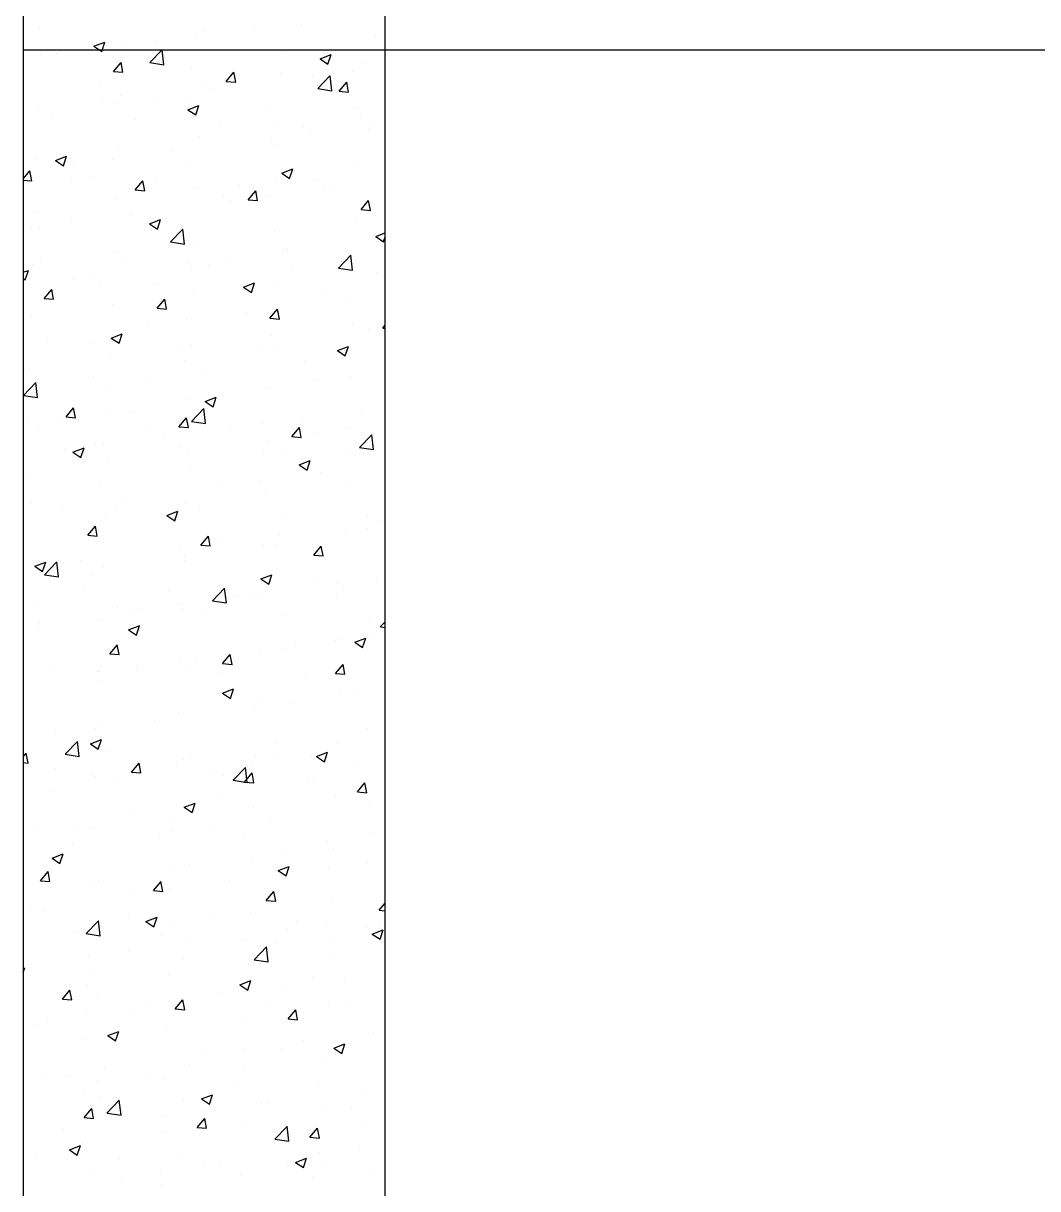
# Model space of a CAD drawing. Header units: millimetres. Extents: x 331487 to 517269, y 198509 to 399936.
# Drawn here: x 421574 to 422219, y 325540 to 326280 of the extents above; entities that cross this region are included whole.
import ezdxf

# ---------------------------------------------------------------- set-up
doc = ezdxf.new("R2010")
doc.units = ezdxf.units.MM
doc.header["$MEASUREMENT"] = 0
doc.layers.add('COLUMN', color=6, linetype='Continuous')
doc.layers.add('FOOTING', color=5, linetype='Continuous')

msp = doc.modelspace()

# ---------------------------------------------------------------- linework, layer by layer
at = {"layer": 'COLUMN'}
for p, q in [((421574.35, 327708.51), (421574.35, 324818.51)), ((421804.35, 324818.51), (421804.35, 327478.51))]:
    msp.add_line(p, q, dxfattribs=at)
at = {"layer": 'COLUMN', "color": 2, "linetype": 'Continuous'}
for p, q in [((421584.89, 326277.27), (421584.89, 326277.27)), ((421721.5, 326277.54), (421721.5, 326277.54)), ((421750.86, 326279.43), (421750.86, 326279.43)), ((421804.24, 326277.18), (421804.24, 326277.18)), ((421619.23, 326265.79), (421626.23, 326268.48)), ((421624.2, 326262.44), (421626.23, 326268.48)), ((421658.6, 326269.26), (421658.6, 326269.26)), ((421683.63, 326272.55), (421683.63, 326272.55)), ((421688.62, 326275.17), (421688.62, 326275.17)), ((421798.04, 326272.31), (421798.04, 326272.31)), ((421619.23, 326265.79), (421624.2, 326262.44)), ((421637.28, 326268.13), (421637.28, 326268.13)), ((421654.7, 326255.44), (421662.49, 326263.56)), ((421663.61, 326254.07), (421662.5, 326263.57)), ((421739.72, 326262.3), (421739.72, 326262.3)), ((421585.34, 326260.63), (421585.34, 326260.63)), ((421595.44, 326260.94), (421595.44, 326260.94)), ((421631.63, 326249.79), (421636.45, 326255.53)), ((421637.6, 326249.26), (421636.44, 326255.53)), ((421654.71, 326255.45), (421663.61, 326254.07)), ((421762.94, 326257.79), (421769.94, 326260.47)), ((421762.94, 326257.78), (421767.92, 326254.43)), ((421767.91, 326254.43), (421769.94, 326260.47)), ((421789.86, 326255.78), (421789.86, 326255.78)), ((421631.63, 326249.79), (421637.6, 326249.27)), ((421681.4, 326252.29), (421681.4, 326252.29)), ((421703.35, 326243.51), (421708.17, 326249.26)), ((421709.33, 326242.98), (421708.17, 326249.25)), ((421737.92, 326248.29), (421737.92, 326248.29)), ((421758.35, 326246.41), (421758.35, 326246.41)), ((421761.42, 326238.89), (421769.21, 326247.01)), ((421770.33, 326237.52), (421769.23, 326247.02)), ((421783.38, 326249.71), (421783.38, 326249.71)), ((421623.08, 326242.27), (421623.08, 326242.27)), ((421687.41, 326241.88), (421687.41, 326241.88)), ((421703.35, 326243.51), (421709.33, 326242.99)), ((421761.44, 326238.9), (421770.33, 326237.52)), ((421775.08, 326237.24), (421779.9, 326242.98)), ((421781.05, 326236.71), (421779.9, 326242.98)), ((421624.62, 326232.84), (421624.62, 326232.84)), ((421636.06, 326234.84), (421636.06, 326234.84)), ((421657.32, 326233.11), (421657.32, 326233.11)), ((421695.2, 326238.1), (421695.2, 326238.1)), ((421775.08, 326237.24), (421781.05, 326236.72)), ((421584.12, 326227.35), (421584.12, 326227.35)), ((421632.29, 326229.82), (421632.29, 326229.82)), ((421678, 326230.59), (421678, 326230.59)), ((421678.92, 326225.53), (421685.92, 326228.22)), ((421678.92, 326225.53), (421683.89, 326222.18)), ((421683.89, 326222.18), (421685.92, 326228.22)), ((421731.39, 326228.33), (421731.39, 326228.33)), ((421784.77, 326226.08), (421784.77, 326226.08)), ((421592.32, 326221.67), (421592.32, 326221.67)), ((421645.71, 326219.41), (421645.71, 326219.41)), ((421699.09, 326217.16), (421699.09, 326217.16)), ((421788.64, 326222.49), (421788.64, 326222.49)), ((421736.7, 326215), (421736.7, 326215)), ((421752.47, 326214.9), (421752.47, 326214.9)), ((421757.08, 326210.27), (421757.08, 326210.27)), ((421793.91, 326212.64), (421793.91, 326212.64)), ((421794.95, 326215.25), (421794.95, 326215.25)), ((421686.19, 326208.59), (421686.19, 326208.59)), ((421732.04, 326206.97), (421732.04, 326206.97)), ((421735.59, 326202.63), (421735.59, 326202.63)), ((421594.9, 326193.28), (421601.9, 326195.97)), ((421599.87, 326189.92), (421601.9, 326195.97)), ((421634.85, 326201.55), (421634.85, 326201.55)), ((421668.89, 326198.66), (421668.89, 326198.66)), ((421582.91, 326194.06), (421582.91, 326194.06)), ((421594.9, 326193.28), (421599.87, 326189.92)), ((421605.98, 326190.38), (421605.98, 326190.38)), ((421631.02, 326193.67), (421631.02, 326193.67)), ((421677.27, 326192.62), (421677.27, 326192.62)), ((421738.61, 326185.27), (421745.61, 326187.96)), ((421743.58, 326181.91), (421745.61, 326187.96)), ((421787.42, 326189.2), (421787.42, 326189.2)), ((421574.35, 326181.53), (421578.6, 326186.59)), ((421574.35, 326180.79), (421579.75, 326180.32)), ((421579.75, 326180.32), (421578.59, 326186.58)), ((421604.73, 326182.01), (421604.73, 326182.01)), ((421618.96, 326182.61), (421618.96, 326182.61)), ((421645.5, 326174.57), (421650.32, 326180.31)), ((421651.48, 326174.04), (421650.32, 326180.31)), ((421658.11, 326179.76), (421658.11, 326179.76)), ((421735.48, 326181.71), (421735.48, 326181.71)), ((421738.61, 326185.27), (421743.58, 326181.91)), ((421759.55, 326180.67), (421759.55, 326180.67)), ((421645.5, 326174.57), (421651.48, 326174.05)), ((421684.97, 326175.31), (421684.97, 326175.31)), ((421711.49, 326177.5), (421711.49, 326177.5)), ((421717.23, 326168.29), (421722.05, 326174.04)), ((421723.2, 326167.77), (421722.05, 326174.03)), ((421764.87, 326175.25), (421764.87, 326175.25)), ((421768.64, 326175.81), (421768.64, 326175.81)), ((421633.63, 326168.26), (421633.63, 326168.26)), ((421701.24, 326170.66), (421701.24, 326170.66)), ((421705.74, 326167.53), (421705.74, 326167.53)), ((421717.23, 326168.29), (421723.2, 326167.77)), ((421730.77, 326170.83), (421730.77, 326170.83)), ((421788.95, 326162.02), (421793.77, 326167.76)), ((421794.93, 326161.49), (421793.77, 326167.76)), ((421581.69, 326160.77), (421581.69, 326160.77)), ((421642.58, 326159.22), (421642.58, 326159.22)), ((421642.92, 326160.65), (421642.92, 326160.65)), ((421788.95, 326162.02), (421794.93, 326161.5)), ((421579.67, 326150.93), (421579.67, 326150.93)), ((421584.6, 326150.64), (421584.6, 326150.64)), ((421604.71, 326154.23), (421604.71, 326154.23)), ((421654.59, 326153.02), (421661.59, 326155.7)), ((421654.59, 326153.02), (421659.56, 326149.66)), ((421659.56, 326149.66), (421661.59, 326155.7)), ((421786.21, 326155.92), (421786.21, 326155.92)), ((421667.96, 326141.48), (421675.75, 326149.59)), ((421676.86, 326140.11), (421675.76, 326149.61)), ((421734.27, 326148.42), (421734.27, 326148.42)), ((421797.75, 326145.68), (421797.75, 326145.68)), ((421798.3, 326145.01), (421804.35, 326147.33)), ((421798.3, 326145.01), (421803.27, 326141.65)), ((421803.27, 326141.65), (421804.35, 326144.86)), ((421667.97, 326141.49), (421676.86, 326140.11)), ((421683.76, 326142.02), (421683.76, 326142.02)), ((421739.43, 326135.67), (421739.43, 326135.67)), ((421742.34, 326136.37), (421742.34, 326136.37)), ((421585.25, 326130.91), (421585.25, 326130.91)), ((421632.41, 326134.97), (421632.41, 326134.97)), ((421638.64, 326128.66), (421638.64, 326128.66)), ((421679.43, 326128.09), (421679.43, 326128.09)), ((421704.46, 326131.39), (421704.46, 326131.39)), ((421774.68, 326124.92), (421782.47, 326133.04)), ((421783.59, 326123.56), (421782.48, 326133.05)), ((421574.35, 326122.22), (421577.57, 326123.45)), ((421575.54, 326117.41), (421577.56, 326123.45)), ((421580.48, 326127.48), (421580.48, 326127.48)), ((421681.11, 326125.66), (421681.11, 326125.66)), ((421692.02, 326126.4), (421692.02, 326126.4)), ((421745.4, 326124.15), (421745.4, 326124.15)), ((421774.69, 326124.94), (421783.59, 326123.56)), ((421784.99, 326122.63), (421784.99, 326122.63)), ((421798.78, 326121.89), (421798.78, 326121.89)), ((421574.35, 326118.21), (421575.54, 326117.41)), ((421578.4, 326114.79), (421578.4, 326114.79)), ((421606.34, 326117.48), (421606.34, 326117.48)), ((421616.28, 326119.78), (421616.28, 326119.78)), ((421622.79, 326115.65), (421622.79, 326115.65)), ((421659.72, 326115.23), (421659.72, 326115.23)), ((421714.28, 326112.76), (421721.28, 326115.44)), ((421719.25, 326109.4), (421721.28, 326115.44)), ((421733.05, 326115.13), (421733.05, 326115.13)), ((421587.65, 326105.63), (421592.47, 326111.37)), ((421587.65, 326105.63), (421593.63, 326105.1)), ((421593.63, 326105.1), (421592.47, 326111.37)), ((421682.54, 326108.73), (421682.54, 326108.73)), ((421713.1, 326112.97), (421713.1, 326112.97)), ((421714.28, 326112.75), (421719.25, 326109.4)), ((421766.48, 326110.71), (421766.48, 326110.71)), ((421804.22, 326108.54), (421804.22, 326108.54)), ((421631.2, 326101.69), (421631.2, 326101.69)), ((421659.38, 326099.35), (421664.2, 326105.1)), ((421659.38, 326099.35), (421665.35, 326098.83)), ((421665.35, 326098.82), (421664.19, 326105.09)), ((421731.1, 326093.07), (421735.92, 326098.82)), ((421737.08, 326092.55), (421735.92, 326098.81)), ((421779.19, 326105.25), (421779.19, 326105.25)), ((421579.26, 326094.19), (421579.26, 326094.19)), ((421678.16, 326091.94), (421678.16, 326091.94)), ((421716.03, 326096.93), (421716.03, 326096.93)), ((421731.1, 326093.07), (421737.08, 326092.55)), ((421653.12, 326088.65), (421653.12, 326088.65)), ((421783.78, 326089.34), (421783.78, 326089.34)), ((421793.62, 326086.01), (421793.62, 326086.01)), ((421802.83, 326086.8), (421804.35, 326088.61)), ((421802.83, 326086.8), (421804.35, 326086.67)), ((421589.97, 326080.33), (421589.97, 326080.33)), ((421618.74, 326077.83), (421618.74, 326077.83)), ((421630.26, 326080.5), (421637.26, 326083.19)), ((421630.26, 326080.5), (421635.23, 326077.15)), ((421635.23, 326077.15), (421637.26, 326083.19)), ((421731.84, 326081.84), (421731.84, 326081.84)), ((421735.3, 326076), (421735.3, 326076)), ((421672.12, 326075.57), (421672.12, 326075.57)), ((421681.33, 326075.44), (421681.33, 326075.44)), ((421725.5, 326073.32), (421725.5, 326073.32)), ((421773.97, 326072.49), (421780.97, 326075.18)), ((421773.97, 326072.49), (421778.94, 326069.14)), ((421777.91, 326069.1), (421777.91, 326069.1)), ((421778.89, 326071.06), (421778.89, 326071.06)), ((421778.94, 326069.14), (421780.97, 326075.18)), ((421629.98, 326068.4), (421629.98, 326068.4)), ((421676.98, 326065.99), (421676.98, 326065.99)), ((421752.88, 326065.8), (421752.88, 326065.8)), ((421578.04, 326060.9), (421578.04, 326060.9)), ((421618.66, 326055.98), (421618.66, 326055.98)), ((421689.72, 326057.49), (421689.72, 326057.49)), ((421759.26, 326054.04), (421759.26, 326054.04)), ((421782.56, 326056.05), (421782.56, 326056.05)), ((421574.49, 326044.06), (421582.28, 326052.18)), ((421583.4, 326042.7), (421582.29, 326052.19)), ((421626.82, 326049.21), (421626.82, 326049.21)), ((421651.85, 326052.5), (421651.85, 326052.5)), ((421730.62, 326048.55), (421730.62, 326048.55)), ((421574.5, 326044.08), (421583.4, 326042.7)), ((421680.11, 326042.15), (421680.11, 326042.15)), ((421689.95, 326040.24), (421696.95, 326042.93)), ((421689.95, 326040.24), (421694.92, 326036.88)), ((421694.92, 326036.88), (421696.95, 326042.93)), ((421700.94, 326044.03), (421700.94, 326044.03)), ((421601.52, 326030.41), (421606.35, 326036.15)), ((421607.5, 326029.88), (421606.34, 326036.15)), ((421628.77, 326035.11), (421628.77, 326035.11)), ((421642.62, 326034.02), (421642.62, 326034.02)), ((421681.22, 326027.51), (421689, 326035.63)), ((421690.12, 326026.15), (421689.02, 326035.64)), ((421789.48, 326034.64), (421789.48, 326034.64)), ((421576.83, 326027.61), (421576.83, 326027.61)), ((421599.27, 326026.73), (421599.27, 326026.73)), ((421601.52, 326030.41), (421607.5, 326029.88)), ((421652.65, 326024.47), (421652.65, 326024.47)), ((421673.25, 326024.13), (421678.07, 326029.88)), ((421679.23, 326023.6), (421678.07, 326029.87)), ((421681.23, 326027.52), (421690.12, 326026.15)), ((421726.57, 326026.36), (421726.57, 326026.36)), ((421751.61, 326029.66), (421751.61, 326029.66)), ((421584.3, 326024.01), (421584.3, 326024.01)), ((421663.42, 326018.05), (421663.42, 326018.05)), ((421673.25, 326024.13), (421679.23, 326023.61)), ((421706.03, 326022.22), (421706.03, 326022.22)), ((421744.98, 326017.86), (421749.8, 326023.6)), ((421744.98, 326017.86), (421750.95, 326017.33)), ((421750.95, 326017.33), (421749.8, 326023.6)), ((421759.41, 326019.96), (421759.41, 326019.96)), ((421781.34, 326022.76), (421781.34, 326022.76)), ((421787.94, 326010.96), (421795.73, 326019.08)), ((421796.85, 326009.59), (421795.74, 326019.09)), ((421797.45, 326019.05), (421797.45, 326019.05)), ((421600.51, 326009.77), (421600.51, 326009.77)), ((421605.92, 326007.99), (421612.93, 326010.67)), ((421610.9, 326004.63), (421612.92, 326010.67)), ((421620.35, 326013.3), (421620.35, 326013.3)), ((421625.54, 326013.06), (421625.54, 326013.06)), ((421673.73, 326011.04), (421673.73, 326011.04)), ((421729.4, 326015.26), (421729.4, 326015.26)), ((421787.95, 326010.97), (421796.85, 326009.59)), ((421605.92, 326007.99), (421610.9, 326004.63)), ((421678.89, 326008.86), (421678.89, 326008.86)), ((421727.12, 326008.78), (421727.12, 326008.78)), ((421739.13, 326009.04), (421739.13, 326009.04)), ((421749.64, 325999.98), (421756.64, 326002.67)), ((421754.61, 325996.62), (421756.64, 326002.66)), ((421780.5, 326006.53), (421780.5, 326006.53)), ((421627.55, 326001.82), (421627.55, 326001.82)), ((421680.81, 325999.03), (421680.81, 325999.03)), ((421749.64, 325999.98), (421754.61, 325996.62)), ((421763.17, 325995.2), (421763.17, 325995.2)), ((421575.61, 325994.32), (421575.61, 325994.32)), ((421622.5, 325989.02), (421622.5, 325989.02)), ((421725.3, 325990.22), (421725.3, 325990.22)), ((421780.13, 325989.47), (421780.13, 325989.47)), ((421700.26, 325986.92), (421700.26, 325986.92)), ((421728.19, 325981.97), (421728.19, 325981.97)), ((421579.37, 325975.9), (421579.37, 325975.9)), ((421599.24, 325973.62), (421599.24, 325973.62)), ((421632.75, 325973.64), (421632.75, 325973.64)), ((421637.11, 325978.61), (421637.11, 325978.61)), ((421677.68, 325975.57), (421677.68, 325975.57)), ((421626.33, 325968.53), (421626.33, 325968.53)), ((421665.62, 325967.73), (421672.62, 325970.41)), ((421665.62, 325967.72), (421670.59, 325964.37)), ((421670.59, 325964.37), (421672.61, 325970.41)), ((421686.14, 325971.39), (421686.14, 325971.39)), ((421739.52, 325969.13), (421739.52, 325969.13)), ((421792.9, 325966.87), (421792.9, 325966.87)), ((421574.4, 325961.03), (421574.4, 325961.03)), ((421615.4, 325955.19), (421620.22, 325960.93)), ((421621.38, 325954.66), (421620.22, 325960.93)), ((421793.32, 325959.38), (421793.32, 325959.38)), ((421800.02, 325964.08), (421800.02, 325964.08)), ((421615.4, 325955.19), (421621.38, 325954.66)), ((421687.13, 325948.91), (421691.95, 325954.66)), ((421693.1, 325948.38), (421691.95, 325954.65)), ((421698.99, 325950.78), (421698.99, 325950.78)), ((421736.86, 325955.76), (421736.86, 325955.76)), ((421778.91, 325956.18), (421778.91, 325956.18)), ((421673.96, 325947.48), (421673.96, 325947.48)), ((421687.13, 325948.91), (421693.1, 325948.39)), ((421726.97, 325948.68), (421726.97, 325948.68)), ((421735, 325949.37), (421735, 325949.37)), ((421758.85, 325942.64), (421763.67, 325948.38)), ((421764.83, 325942.11), (421763.67, 325948.38)), ((421581.59, 325935.47), (421588.59, 325938.16)), ((421581.59, 325935.47), (421586.57, 325932.12)), ((421586.56, 325932.12), (421588.59, 325938.16)), ((421587.75, 325930.1), (421595.54, 325938.22)), ((421596.66, 325928.73), (421595.55, 325938.23)), ((421610.8, 325939.17), (421610.8, 325939.17)), ((421676.46, 325942.28), (421676.46, 325942.28)), ((421676.68, 325939.36), (421676.68, 325939.36)), ((421758.85, 325942.64), (421764.83, 325942.11)), ((421587.76, 325930.11), (421596.66, 325928.73)), ((421618.37, 325929.35), (421618.37, 325929.35)), ((421625.12, 325935.24), (421625.12, 325935.24)), ((421725.31, 325927.46), (421732.31, 325930.15)), ((421730.28, 325924.11), (421732.3, 325930.15)), ((421798.75, 325927.93), (421798.75, 325927.93)), ((421613.28, 325922.54), (421613.28, 325922.54)), ((421694.47, 325913.55), (421702.26, 325921.67)), ((421703.38, 325912.18), (421702.27, 325921.68)), ((421725.31, 325927.46), (421730.28, 325924.11)), ((421758.97, 325927.41), (421758.97, 325927.41)), ((421773.71, 325924.64), (421773.71, 325924.64)), ((421777.7, 325922.89), (421777.7, 325922.89)), ((421666.66, 325920.29), (421666.66, 325920.29)), ((421694.49, 325913.56), (421703.38, 325912.18)), ((421700.65, 325917.4), (421700.65, 325917.4)), ((421710.56, 325916.32), (421710.56, 325916.32)), ((421720.04, 325918.03), (421720.04, 325918.03)), ((421725.76, 325915.39), (421725.76, 325915.39)), ((421773.43, 325915.78), (421773.43, 325915.78)), ((421580.98, 325911.36), (421580.98, 325911.36)), ((421634.36, 325909.11), (421634.36, 325909.11)), ((421642.33, 325907.39), (421642.33, 325907.39)), ((421647.65, 325908.04), (421647.65, 325908.04)), ((421672.68, 325911.34), (421672.68, 325911.34)), ((421675.25, 325908.99), (421675.25, 325908.99)), ((421687.75, 325906.85), (421687.75, 325906.85)), ((421584.5, 325899.72), (421584.5, 325899.72)), ((421623.9, 325901.95), (421623.9, 325901.95)), ((421741.13, 325904.6), (421741.13, 325904.6)), ((421794.51, 325902.34), (421794.51, 325902.34)), ((421801.2, 325897), (421804.35, 325900.28)), ((421584.01, 325897.38), (421584.01, 325897.38)), ((421641.28, 325895.21), (421648.29, 325897.9)), ((421641.28, 325895.21), (421646.26, 325891.85)), ((421646.26, 325891.85), (421648.28, 325897.9)), ((421797.16, 325892.42), (421797.16, 325892.42)), ((421801.21, 325897.01), (421804.35, 325896.52)), ((421629.27, 325879.97), (421634.1, 325885.71)), ((421635.25, 325879.44), (421634.09, 325885.71)), ((421747.41, 325885.19), (421747.41, 325885.19)), ((421772.44, 325888.49), (421772.44, 325888.49)), ((421776.48, 325889.6), (421776.48, 325889.6)), ((421785, 325887.2), (421792, 325889.89)), ((421785, 325887.2), (421789.97, 325883.85)), ((421789.97, 325883.84), (421792, 325889.89)), ((421629.28, 325879.97), (421635.25, 325879.44)), ((421684.25, 325876.88), (421684.25, 325876.88)), ((421701, 325873.69), (421705.82, 325879.44)), ((421706.98, 325873.16), (421705.82, 325879.43)), ((421724.54, 325882.1), (421724.54, 325882.1)), ((421738.84, 325882.41), (421738.84, 325882.41)), ((421593.38, 325871.71), (421593.38, 325871.71)), ((421646.38, 325871.89), (421646.38, 325871.89)), ((421646.77, 325869.46), (421646.77, 325869.46)), ((421674.03, 325875.7), (421674.03, 325875.7)), ((421680.52, 325872.4), (421680.52, 325872.4)), ((421701, 325873.69), (421706.98, 325873.17)), ((421772.73, 325867.42), (421777.55, 325873.16)), ((421778.7, 325866.89), (421777.55, 325873.16)), ((421621.34, 325868.6), (421621.34, 325868.6)), ((421622.2, 325862.39), (421622.2, 325862.39)), ((421622.69, 325868.66), (421622.69, 325868.66)), ((421700.15, 325867.2), (421700.15, 325867.2)), ((421753.53, 325864.94), (421753.53, 325864.94)), ((421772.73, 325867.42), (421778.7, 325866.89)), ((421700.97, 325854.95), (421707.98, 325857.64)), ((421700.97, 325854.95), (421705.95, 325851.59)), ((421705.95, 325851.59), (421707.97, 325857.63)), ((421775.26, 325856.31), (421775.26, 325856.31)), ((421784.01, 325854.04), (421784.01, 325854.04)), ((421723.32, 325848.81), (421723.32, 325848.81)), ((421746.13, 325849.05), (421746.13, 325849.05)), ((421672.81, 325842.41), (421672.81, 325842.41)), ((421721.1, 325845.75), (421721.1, 325845.75)), ((421620.07, 325832.45), (421620.07, 325832.45)), ((421621.47, 325835.37), (421621.47, 325835.37)), ((421657.94, 325837.44), (421657.94, 325837.44)), ((421793.03, 325832.75), (421793.03, 325832.75)), ((421595.04, 325829.16), (421595.04, 325829.16)), ((421616.95, 325822.7), (421623.95, 325825.38)), ((421621.92, 325819.34), (421623.95, 325825.38)), ((421601.01, 325816.14), (421608.8, 325824.25)), ((421609.91, 325814.77), (421608.81, 325824.27)), ((421616.95, 325822.69), (421621.93, 325819.34)), ((421627.29, 325818.36), (421627.29, 325818.36)), ((421734.71, 325822.74), (421734.71, 325822.74)), ((421760.67, 325814.69), (421767.67, 325817.37)), ((421765.64, 325811.33), (421767.66, 325817.37)), ((421774.05, 325823.02), (421774.05, 325823.02)), ((421574.35, 325814.51), (421576.24, 325816.77)), ((421574.35, 325810.77), (421577.4, 325810.5)), ((421577.4, 325810.5), (421576.24, 325816.76)), ((421601.02, 325816.15), (421609.91, 325814.77)), ((421643.15, 325804.75), (421647.97, 325810.49)), ((421649.13, 325804.22), (421647.97, 325810.49)), ((421676.39, 325812.73), (421676.39, 325812.73)), ((421680.68, 325816.1), (421680.68, 325816.1)), ((421719.83, 325809.61), (421719.83, 325809.61)), ((421722.11, 325815.52), (421722.11, 325815.52)), ((421734.06, 325813.84), (421734.06, 325813.84)), ((421757.7, 325814.59), (421757.7, 325814.59)), ((421760.67, 325814.69), (421765.64, 325811.33)), ((421787.44, 325811.59), (421787.44, 325811.59)), ((421595, 325807.18), (421595, 325807.18)), ((421618.07, 325802.72), (421618.07, 325802.72)), ((421643.15, 325804.75), (421649.13, 325804.23)), ((421648.38, 325804.92), (421648.38, 325804.92)), ((421671.6, 325809.12), (421671.6, 325809.12)), ((421694.79, 325806.31), (421694.79, 325806.31)), ((421701.76, 325802.67), (421701.76, 325802.67)), ((421707.73, 325799.58), (421715.52, 325807.7)), ((421714.88, 325798.47), (421719.7, 325804.22)), ((421716.64, 325798.22), (421715.53, 325807.71)), ((421720.85, 325797.94), (421719.7, 325804.21)), ((421620.25, 325802.08), (421620.25, 325802.08)), ((421631.64, 325798), (421631.64, 325798)), ((421707.74, 325799.6), (421716.64, 325798.22)), ((421714.88, 325798.47), (421720.85, 325797.95)), ((421755.14, 325800.41), (421755.14, 325800.41)), ((421758.67, 325800.79), (421758.67, 325800.79)), ((421786.6, 325792.2), (421791.42, 325797.94)), ((421792.58, 325791.67), (421791.42, 325797.94)), ((421593.76, 325793.01), (421593.76, 325793.01)), ((421700.35, 325790.77), (421700.35, 325790.77)), ((421772.83, 325789.73), (421772.83, 325789.73)), ((421786.6, 325792.2), (421792.58, 325791.68)), ((421642.03, 325780.76), (421642.03, 325780.76)), ((421676.64, 325782.43), (421683.64, 325785.12)), ((421676.64, 325782.43), (421681.62, 325779.08)), ((421681.61, 325779.08), (421683.64, 325785.12)), ((421720.89, 325782.23), (421720.89, 325782.23)), ((421794.55, 325783.47), (421794.55, 325783.47)), ((421670.38, 325775.83), (421670.38, 325775.83)), ((421731.39, 325775.15), (421731.39, 325775.15)), ((421583.71, 325770.75), (421583.71, 325770.75)), ((421607.4, 325767.53), (421607.4, 325767.53)), ((421619.04, 325768.79), (421619.04, 325768.79)), ((421660.78, 325765.27), (421660.78, 325765.27)), ((421668.49, 325766.87), (421668.49, 325766.87)), ((421693.52, 325770.17), (421693.52, 325770.17)), ((421796.86, 325765.79), (421796.86, 325765.79)), ((421605.33, 325758.56), (421605.33, 325758.56)), ((421714.16, 325763.01), (421714.16, 325763.01)), ((421767.55, 325760.76), (421767.55, 325760.76)), ((421592.62, 325750.18), (421599.62, 325752.87)), ((421597.59, 325746.82), (421599.62, 325752.87)), ((421738.54, 325755.78), (421738.54, 325755.78)), ((421771.62, 325756.44), (421771.62, 325756.44)), ((421592.62, 325750.18), (421597.6, 325746.82)), ((421680.22, 325745.77), (421680.22, 325745.77)), ((421719.68, 325748.94), (421719.68, 325748.94)), ((421736.33, 325742.17), (421743.34, 325744.86)), ((421741.3, 325738.81), (421743.33, 325744.86)), ((421768.24, 325744.03), (421768.24, 325744.03)), ((421793.27, 325747.32), (421793.27, 325747.32)), ((421585.3, 325735.8), (421590.12, 325741.55)), ((421585.3, 325735.8), (421591.28, 325735.28)), ((421591.27, 325735.28), (421590.12, 325741.54)), ((421617.82, 325735.5), (421617.82, 325735.5)), ((421621.91, 325735.76), (421621.91, 325735.76)), ((421669.17, 325742.54), (421669.17, 325742.54)), ((421705.09, 325735.71), (421705.09, 325735.71)), ((421736.33, 325742.17), (421741.31, 325738.82)), ((421657.03, 325729.53), (421661.85, 325735.27)), ((421657.03, 325729.53), (421663, 325729.01)), ((421663, 325729), (421661.84, 325735.27)), ((421667.21, 325730.73), (421667.21, 325730.73)), ((421728.75, 325723.25), (421733.57, 325729)), ((421734.73, 325722.73), (421733.57, 325728.99)), ((421642.18, 325727.43), (421642.18, 325727.43)), ((421728.75, 325723.25), (421734.73, 325722.73)), ((421770.4, 325723.15), (421770.4, 325723.15)), ((421800.48, 325716.98), (421804.35, 325721.59)), ((421579.02, 325719.12), (421579.02, 325719.12)), ((421587.93, 325716.43), (421587.93, 325716.43)), ((421641.31, 325714.17), (421641.31, 325714.17)), ((421718.46, 325715.66), (421718.46, 325715.66)), ((421800.48, 325716.98), (421804.35, 325716.64)), ((421614.26, 325702.17), (421622.05, 325710.29)), ((421623.17, 325700.81), (421622.07, 325710.3)), ((421652.31, 325709.92), (421659.31, 325712.61)), ((421652.31, 325709.92), (421657.29, 325706.56)), ((421657.28, 325706.56), (421659.31, 325712.6)), ((421667.95, 325709.25), (421667.95, 325709.25)), ((421694.69, 325711.91), (421694.69, 325711.91)), ((421748.07, 325709.66), (421748.07, 325709.66)), ((421766.97, 325707.88), (421766.97, 325707.88)), ((421792.73, 325706.12), (421792.73, 325706.12)), ((421801.45, 325707.4), (421801.45, 325707.4)), ((421609.01, 325702.99), (421609.01, 325702.99)), ((421614.28, 325702.19), (421623.17, 325700.81)), ((421616.61, 325702.21), (421616.61, 325702.21)), ((421662.39, 325700.74), (421662.39, 325700.74)), ((421715.77, 325698.48), (421715.77, 325698.48)), ((421741.93, 325704.59), (421741.93, 325704.59)), ((421796.02, 325701.91), (421803.03, 325704.6)), ((421796.02, 325701.91), (421801, 325698.55)), ((421801, 325698.55), (421803.02, 325704.6)), ((421640.91, 325691.28), (421640.91, 325691.28)), ((421678.78, 325696.27), (421678.78, 325696.27)), ((421720.99, 325685.62), (421728.78, 325693.74)), ((421729.9, 325684.25), (421728.79, 325693.75)), ((421734.41, 325696.11), (421734.41, 325696.11)), ((421769.16, 325696.23), (421769.16, 325696.23)), ((421615.87, 325687.99), (421615.87, 325687.99)), ((421676.1, 325686.1), (421676.1, 325686.1)), ((421721, 325685.63), (421729.9, 325684.25)), ((421769.18, 325689.86), (421769.18, 325689.86)), ((421574.35, 325679.99), (421575.29, 325680.35)), ((421574.35, 325677.55), (421575.29, 325680.35)), ((421717.24, 325682.37), (421717.24, 325682.37)), ((421615.39, 325668.92), (421615.39, 325668.92)), ((421617.78, 325676.09), (421617.78, 325676.09)), ((421666.73, 325675.96), (421666.73, 325675.96)), ((421712, 325669.66), (421719, 325672.34)), ((421712, 325669.66), (421716.98, 325666.3)), ((421716.97, 325666.3), (421719, 325672.34)), ((421758.38, 325674.16), (421758.38, 325674.16)), ((421778.53, 325673.43), (421778.53, 325673.43)), ((421599.17, 325660.59), (421604, 325666.33)), ((421605.15, 325660.06), (421603.99, 325666.32)), ((421621.41, 325663.34), (421621.41, 325663.34)), ((421700.06, 325664.15), (421700.06, 325664.15)), ((421715.63, 325665.14), (421715.63, 325665.14)), ((421740.66, 325668.44), (421740.66, 325668.44)), ((421599.17, 325660.59), (421605.15, 325660.06)), ((421641.74, 325654.14), (421641.74, 325654.14)), ((421652.47, 325656.83), (421652.47, 325656.83)), ((421670.9, 325654.31), (421675.72, 325660.06)), ((421670.9, 325654.31), (421676.88, 325653.79)), ((421674.79, 325661.08), (421674.79, 325661.08)), ((421676.88, 325653.78), (421675.72, 325660.05)), ((421728.18, 325658.83), (421728.18, 325658.83)), ((421767.97, 325656.57), (421767.97, 325656.57)), ((421781.56, 325656.57), (421781.56, 325656.57)), ((421589.56, 325648.55), (421589.56, 325648.55)), ((421614.6, 325651.84), (421614.6, 325651.84)), ((421716.03, 325649.08), (421716.03, 325649.08)), ((421742.63, 325648.03), (421747.45, 325653.78)), ((421742.63, 325648.03), (421748.6, 325647.51)), ((421748.6, 325647.51), (421747.45, 325653.77)), ((421583.42, 325644.12), (421583.42, 325644.12)), ((421627.98, 325637.4), (421634.98, 325640.09)), ((421632.95, 325634.05), (421634.98, 325640.09)), ((421665.52, 325642.67), (421665.52, 325642.67)), ((421614.17, 325635.63), (421614.17, 325635.63)), ((421627.98, 325637.4), (421632.95, 325634.05)), ((421752.23, 325633.98), (421752.23, 325633.98)), ((421771.69, 325629.39), (421778.69, 325632.08)), ((421776.66, 325626.04), (421778.69, 325632.08)), ((421796.57, 325639.16), (421796.57, 325639.16)), ((421689.32, 325625.7), (421689.32, 325625.7)), ((421714.35, 325629), (421714.35, 325629)), ((421738.25, 325629.15), (421738.25, 325629.15)), ((421771.69, 325629.39), (421776.67, 325626.04)), ((421626.16, 325617.39), (421626.16, 325617.39)), ((421679.93, 325619.14), (421679.93, 325619.14)), ((421766.75, 325623.29), (421766.75, 325623.29)), ((421588.29, 325612.4), (421588.29, 325612.4)), ((421601.94, 325612.24), (421601.94, 325612.24)), ((421655.32, 325609.98), (421655.32, 325609.98)), ((421714.81, 325615.79), (421714.81, 325615.79)), ((421612.96, 325602.34), (421612.96, 325602.34)), ((421621.61, 325609.13), (421621.61, 325609.13)), ((421664.3, 325609.39), (421664.3, 325609.39)), ((421708.7, 325607.73), (421708.7, 325607.73)), ((421762.09, 325605.47), (421762.09, 325605.47)), ((421789.07, 325602.86), (421789.07, 325602.86)), ((421623.02, 325598.81), (421623.02, 325598.81)), ((421627.52, 325588.21), (421635.31, 325596.33)), ((421636.43, 325586.84), (421635.32, 325596.34)), ((421676.41, 325596.55), (421676.41, 325596.55)), ((421687.67, 325597.14), (421694.67, 325599.83)), ((421687.67, 325597.14), (421692.64, 325593.79)), ((421692.64, 325593.78), (421694.67, 325599.83)), ((421613.05, 325585.37), (421617.87, 325591.11)), ((421619.03, 325584.84), (421617.87, 325591.11)), ((421627.54, 325588.22), (421636.43, 325586.84)), ((421688.05, 325589.56), (421688.05, 325589.56)), ((421725.92, 325594.54), (421725.92, 325594.54)), ((421729.79, 325594.3), (421729.79, 325594.3)), ((421765.54, 325590), (421765.54, 325590)), ((421783.17, 325592.04), (421783.17, 325592.04)), ((421613.05, 325585.37), (421619.03, 325584.84)), ((421663.01, 325586.26), (421663.01, 325586.26)), ((421684.78, 325579.09), (421689.6, 325584.84)), ((421690.75, 325578.56), (421689.59, 325584.83)), ((421713.6, 325582.5), (421713.6, 325582.5)), ((421599.86, 325577.95), (421599.86, 325577.95)), ((421663.09, 325576.1), (421663.09, 325576.1)), ((421684.78, 325579.09), (421690.75, 325578.57)), ((421734.25, 325571.66), (421742.04, 325579.77)), ((421743.15, 325570.29), (421742.05, 325579.79)), ((421756.5, 325572.82), (421761.32, 325578.56)), ((421756.5, 325572.82), (421762.48, 325572.29)), ((421762.48, 325572.29), (421761.32, 325578.56)), ((421792.44, 325579.49), (421792.44, 325579.49)), ((421603.65, 325564.89), (421610.65, 325567.58)), ((421608.62, 325561.53), (421610.65, 325567.57)), ((421611.74, 325569.06), (421611.74, 325569.06)), ((421734.12, 325569.48), (421734.12, 325569.48)), ((421734.26, 325571.67), (421743.15, 325570.29)), ((421787.8, 325566.71), (421787.8, 325566.71)), ((421582.04, 325561.41), (421582.04, 325561.41)), ((421603.65, 325564.89), (421608.62, 325561.53)), ((421635.43, 325559.15), (421635.43, 325559.15)), ((421675.8, 325559.47), (421675.8, 325559.47)), ((421747.36, 325556.88), (421754.36, 325559.57)), ((421752.33, 325553.52), (421754.36, 325559.57)), ((421762.77, 325563.42), (421762.77, 325563.42)), ((421688.81, 325556.9), (421688.81, 325556.9)), ((421699.61, 325555.1), (421699.61, 325555.1)), ((421742.19, 325554.64), (421742.19, 325554.64)), ((421747.36, 325556.88), (421752.34, 325553.52)), ((421764.32, 325556.71), (421764.32, 325556.71)), ((421795.57, 325552.39), (421795.57, 325552.39)), ((421617.48, 325549.46), (421617.48, 325549.46)), ((421636.71, 325546.82), (421636.71, 325546.82)), ((421661.74, 325550.12), (421661.74, 325550.12)), ((421712.38, 325549.21), (421712.38, 325549.21)), ((421758.08, 325547.53), (421758.08, 325547.53)), ((421661.87, 325542.81), (421661.87, 325542.81))]:
    msp.add_line(p, q, dxfattribs=at)
at = {"layer": 'FOOTING'}
msp.add_line((421574.35, 326263.51), (426064.35, 326263.51), dxfattribs=at)

doc.saveas('drawing.dxf')
